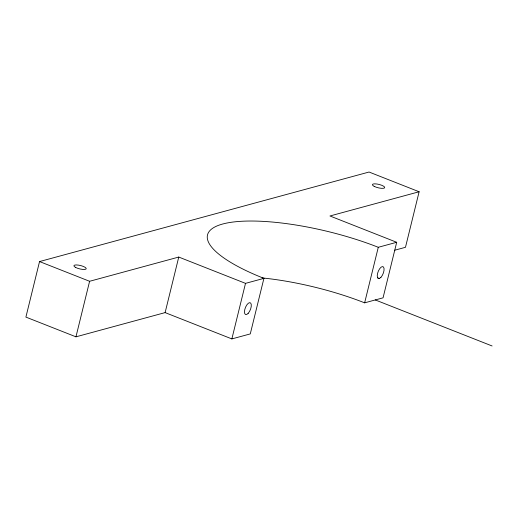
<?xml version="1.0" encoding="UTF-8"?>
<svg xmlns="http://www.w3.org/2000/svg" width="518" height="518" viewBox="0 0 518 518"><rect width="100%" height="100%" fill="white"/><g stroke="black" fill="none" stroke-linecap="round" stroke-linejoin="round"><path stroke-width="0.78" d="M394.619 250.252L405.477 247.3L419.12 191.757L369.062 172.028L39.543 261.558L25.9 317.1L75.958 336.829L165.119 312.607L231.863 338.914L250.278 333.909L263.921 278.36A116.964 32.045 13.8 0 1 222.656 224.022A116.964 32.045 13.8 0 1 378.282 247.287L396.697 242.288L383.055 297.831L364.64 302.836A116.964 32.045 13.8 0 0 262.192 277.926M75.958 336.829L89.601 281.287L178.762 257.058L245.506 283.365L263.921 278.36M165.119 312.607L178.762 257.058M231.863 338.914L245.506 283.365M364.64 302.836L378.282 247.287M419.12 191.757L329.953 215.98L396.697 242.288M377.713 277.894L379.215 278.483M375.297 299.941L492.1 345.972M39.543 261.558L89.601 281.287M374.203 186.37A6.346 1.735 13.8 0 0 384.544 187.917A6.346 1.735 13.8 0 0 377 184.019A6.346 1.735 13.8 0 0 374.203 186.37M75.563 267.405A6.346 1.735 13.8 0 0 85.982 269.062A6.346 1.735 13.8 0 0 78.691 265.151A6.346 1.735 13.8 0 0 75.563 267.405M380.957 277.272A6.346 2.7 -68.5 0 0 383.482 267.01A6.346 2.7 -68.5 0 0 377.57 273.407A6.346 2.7 -68.5 0 0 380.957 277.272M248.18 313.345A6.346 2.7 -68.5 0 0 250.706 303.082A6.346 2.7 -68.5 0 0 244.794 309.479A6.346 2.7 -68.5 0 0 248.18 313.345"/></g></svg>
